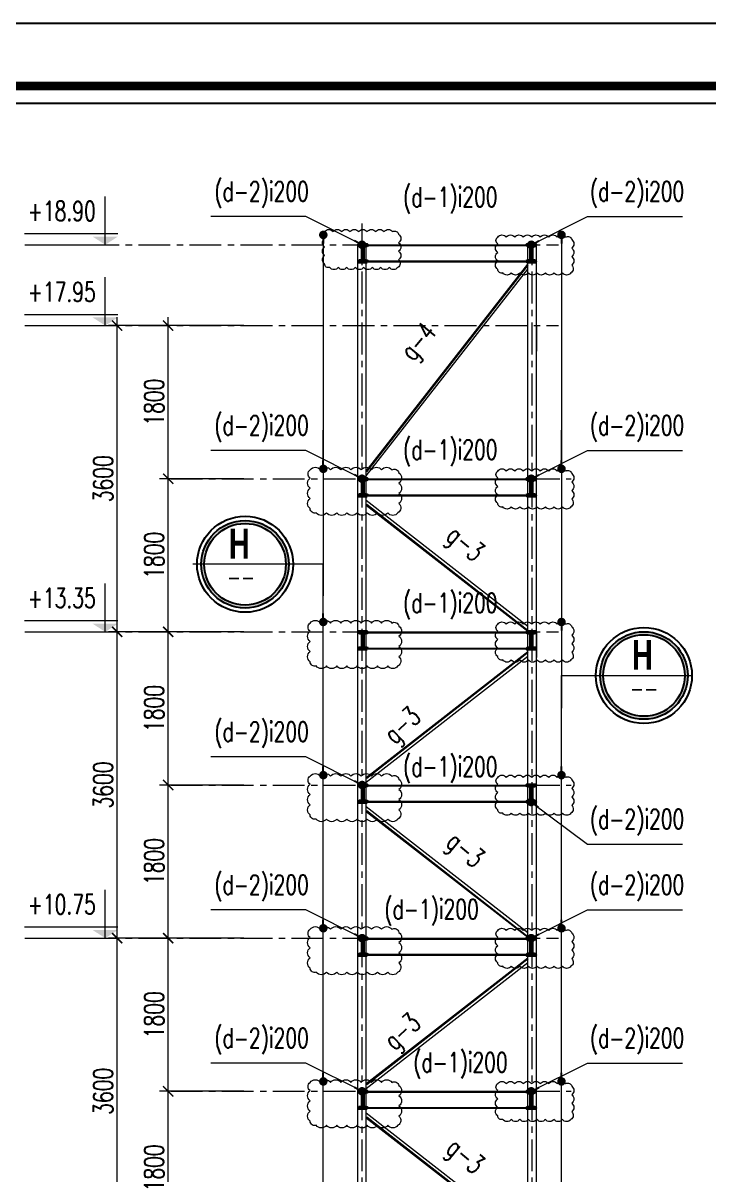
# Model space of a CAD drawing. Header units: millimetres. Extents: x 61738 to 439738, y 60858 to 151243.
# Drawn here: x 376513 to 384580, y 100261 to 113800 of the extents above; entities that cross this region are included whole.
import ezdxf
from ezdxf.enums import TextEntityAlignment as Align

# ---------------------------------------------------------------- set-up
doc = ezdxf.new("R2010")
doc.units = ezdxf.units.MM
doc.linetypes.add('CENTER', pattern=[2, 1.25, -0.25, 0.25, -0.25])
for name, color, linetype, lineweight in [('10-TEXT', 4, 'Continuous', 15), ('2-THEP2', 6, 'Continuous', 50), ('3-THAY', 7, 'Continuous', 18), ('6-TRUC', 8, 'CENTER', 9), ('7-HATCH', 8, 'Continuous', 13), ('8-DIM', 8, 'Continuous', 15), ('9-SO HIEU', 8, 'Continuous', 15)]:
    doc.layers.add(name, color=color, linetype=linetype, lineweight=lineweight)
for name, color, linetype in [('DIM', 3, 'Continuous'), ('Khungbo', 32, 'Continuous'), ('KICHTHUOC', 8, 'Continuous'), ('MANH', 8, 'Continuous')]:
    doc.layers.add(name, color=color, linetype=linetype)
doc.styles.add('A3 - Text 2.3', font='Vnsimli.shx', dxfattribs={"width": 0.7, "height": 230})
doc.styles.add('A3-Text 2.3', font='vnsimli.shx', dxfattribs={"width": 0.7, "height": 230, "bigfont": 'vn.shx'})
doc.styles.add('S1', font='vnsimli.shx', dxfattribs={"width": 0.75})
doc.styles.add('T3', font='VnArialH-Bold.TTF', dxfattribs={"width": 0.9})
doc.dimstyles.new('A3-1-100', dxfattribs={"dimtxt": 200, "dimasz": 120, "dimexe": 100, "dimexo": 0, "dimgap": 50, "dimtad": 1, "dimdec": 0, "dimdsep": 49, "dimtxsty": 'A3-Text 2.3', "dimblk": 'ARCHTICK', "dimcen": 10, "dimdle": 100, "dimclrd": 8, "dimclre": 8, "dimclrt": 2, "dimadec": 0, "dimazin": 2, "dimtfac": 1, "dimtdec": 0, "dimtix": 1, "dimtmove": 1, "dimatfit": 3, "dimldrblk": 'DOT', "dimfxl": 1, "dimtolj": 1, "dimtzin": 0, "dimlwd": -1, "dimlwe": -1, "dimarcsym": 0})

# ---------------------------------------------------------------- blocks, each defined once
blk = doc.blocks.new('CDS12')
at = {"layer": 'Defpoints'}
blk.add_lwpolyline([(91835, 363353), (49835, 363353), (49835, 393053), (91835, 393053)], close=True, dxfattribs=at)
at = {"layer": 'Khungbo', "color": 1, "const_width": 100}
blk.add_lwpolyline([(91094, 364100), (50996, 364100), (50996, 392312), (91094, 392312)], close=True, dxfattribs=at)
at = {"layer": 'Khungbo', "color": 1}
blk.add_lwpolyline([(90894, 364300), (51196, 364300), (51196, 392112), (90894, 392112)], close=True, dxfattribs=at)
blk = doc.blocks.new('_ArchTick')
at = {"color": 0, "linetype": 'ByBlock', "const_width": 0.15}
blk.add_lwpolyline([(-0.5, -0.5), (0.5, 0.5)], dxfattribs=at)
blk = doc.blocks.new('*D395')
at = {"layer": '8-DIM', "color": 8, "ltscale": 100, "transparency": 16777216}
for p, q in [((379110, 103044), (377520, 103044)), ((379110, 99444), (377520, 99444))]:
    blk.add_line(p, q, dxfattribs=at)
at = {"layer": '8-DIM', "color": 8, "linetype": 'ByBlock', "ltscale": 100, "transparency": 16777216}
blk.add_line((377620, 99344), (377620, 103144), dxfattribs=at)
at = {"layer": 'Defpoints', "color": 0, "ltscale": 100, "transparency": 16777216}
for p in [(377620, 103044), (379110, 103044), (379110, 99444)]:
    blk.add_point(p, dxfattribs=at)
at = {"layer": '8-DIM', "color": 8, "ltscale": 100, "transparency": 16777216, "xscale": 120, "yscale": 120, "zscale": 120}
for p, rotation in [((377620, 103044), 90), ((377620, 99444), 270)]:
    blk.add_blockref('_ArchTick', p, dxfattribs=dict(at, rotation=rotation))
at = {"layer": '8-DIM', "color": 2, "ltscale": 100, "transparency": 16777216, "insert": (377455, 101244), "char_height": 230, "attachment_point": 5, "rotation": 90, "style": 'A3-Text 2.3'}
blk.add_mtext('\\A1;3600', dxfattribs=at)
blk = doc.blocks.new('_Dot')
at = {"color": 0, "linetype": 'ByBlock', "lineweight": -2}
blk.add_line((-0.5, 0), (-1, 0), dxfattribs=at)
at = {"color": 0, "linetype": 'ByBlock', "const_width": 0.5}
blk.add_lwpolyline([(-0.25, 0, 1), (0.25, 0, 1)], format="xyb", close=True, dxfattribs=at)
blk = doc.blocks.new('*D396')
at = {"layer": '8-DIM', "color": 8, "linetype": 'ByBlock', "ltscale": 100, "transparency": 16777216}
blk.add_line((378220, 99344), (378220, 101344), dxfattribs=at)
at = {"layer": '8-DIM', "color": 8, "ltscale": 100, "transparency": 16777216}
for p, q in [((379110, 101244), (378120, 101244)), ((379110, 99444), (378120, 99444))]:
    blk.add_line(p, q, dxfattribs=at)
at = {"layer": 'Defpoints', "color": 0, "ltscale": 100, "transparency": 16777216}
for p in [(378220, 101244), (379110, 101244), (379110, 99444)]:
    blk.add_point(p, dxfattribs=at)
at = {"layer": '8-DIM', "color": 8, "ltscale": 100, "transparency": 16777216, "xscale": 120, "yscale": 120, "zscale": 120}
for p, rotation in [((378220, 101244), 90), ((378220, 99444), 270)]:
    blk.add_blockref('_ArchTick', p, dxfattribs=dict(at, rotation=rotation))
at = {"layer": '8-DIM', "color": 2, "ltscale": 100, "transparency": 16777216, "insert": (378055, 100344), "char_height": 230, "attachment_point": 5, "rotation": 90, "style": 'A3-Text 2.3'}
blk.add_mtext('\\A1;1800', dxfattribs=at)
blk = doc.blocks.new('*D397')
at = {"layer": '8-DIM', "color": 8, "ltscale": 100, "transparency": 16777216}
for p, q in [((379110, 103044), (378120, 103044)), ((379110, 101244), (378120, 101244))]:
    blk.add_line(p, q, dxfattribs=at)
at = {"layer": '8-DIM', "color": 8, "linetype": 'ByBlock', "ltscale": 100, "transparency": 16777216}
blk.add_line((378220, 101144), (378220, 103144), dxfattribs=at)
at = {"layer": 'Defpoints', "color": 0, "ltscale": 100, "transparency": 16777216}
for p in [(378220, 103044), (379110, 103044), (379110, 101244)]:
    blk.add_point(p, dxfattribs=at)
at = {"layer": '8-DIM', "color": 8, "ltscale": 100, "transparency": 16777216, "xscale": 120, "yscale": 120, "zscale": 120}
for p, rotation in [((378220, 103044), 90), ((378220, 101244), 270)]:
    blk.add_blockref('_ArchTick', p, dxfattribs=dict(at, rotation=rotation))
at = {"layer": '8-DIM', "color": 2, "ltscale": 100, "transparency": 16777216, "insert": (378055, 102144), "char_height": 230, "attachment_point": 5, "rotation": 90, "style": 'A3-Text 2.3'}
blk.add_mtext('\\A1;1800', dxfattribs=at)
blk = doc.blocks.new('*D398')
at = {"layer": '8-DIM', "color": 8, "linetype": 'ByBlock', "ltscale": 100, "transparency": 16777216}
blk.add_line((377620, 102944), (377620, 106744), dxfattribs=at)
at = {"layer": '8-DIM', "color": 8, "ltscale": 100, "transparency": 16777216}
for p, q in [((379110, 106644), (377520, 106644)), ((379110, 103044), (377520, 103044))]:
    blk.add_line(p, q, dxfattribs=at)
at = {"layer": 'Defpoints', "color": 0, "ltscale": 100, "transparency": 16777216}
for p in [(377620, 106644), (379110, 106644), (379110, 103044)]:
    blk.add_point(p, dxfattribs=at)
at = {"layer": '8-DIM', "color": 8, "ltscale": 100, "transparency": 16777216, "xscale": 120, "yscale": 120, "zscale": 120}
for p, rotation in [((377620, 106644), 90), ((377620, 103044), 270)]:
    blk.add_blockref('_ArchTick', p, dxfattribs=dict(at, rotation=rotation))
at = {"layer": '8-DIM', "color": 2, "ltscale": 100, "transparency": 16777216, "insert": (377455, 104844), "char_height": 230, "attachment_point": 5, "rotation": 90, "style": 'A3-Text 2.3'}
blk.add_mtext('\\A1;3600', dxfattribs=at)
blk = doc.blocks.new('*D399')
at = {"layer": '8-DIM', "color": 8, "linetype": 'ByBlock', "ltscale": 100, "transparency": 16777216}
blk.add_line((378220, 102944), (378220, 104944), dxfattribs=at)
at = {"layer": '8-DIM', "color": 8, "ltscale": 100, "transparency": 16777216}
for p, q in [((379110, 104844), (378120, 104844)), ((379110, 103044), (378120, 103044))]:
    blk.add_line(p, q, dxfattribs=at)
at = {"layer": 'Defpoints', "color": 0, "ltscale": 100, "transparency": 16777216}
for p in [(378220, 104844), (379110, 104844), (379110, 103044)]:
    blk.add_point(p, dxfattribs=at)
at = {"layer": '8-DIM', "color": 8, "ltscale": 100, "transparency": 16777216, "xscale": 120, "yscale": 120, "zscale": 120}
for p, rotation in [((378220, 104844), 90), ((378220, 103044), 270)]:
    blk.add_blockref('_ArchTick', p, dxfattribs=dict(at, rotation=rotation))
at = {"layer": '8-DIM', "color": 2, "ltscale": 100, "transparency": 16777216, "insert": (378055, 103944), "char_height": 230, "attachment_point": 5, "rotation": 90, "style": 'A3-Text 2.3'}
blk.add_mtext('\\A1;1800', dxfattribs=at)
blk = doc.blocks.new('*D400')
at = {"layer": '8-DIM', "color": 8, "linetype": 'ByBlock', "ltscale": 100, "transparency": 16777216}
blk.add_line((378220, 104744), (378220, 106744), dxfattribs=at)
at = {"layer": '8-DIM', "color": 8, "ltscale": 100, "transparency": 16777216}
for p, q in [((379110, 106644), (378120, 106644)), ((379110, 104844), (378120, 104844))]:
    blk.add_line(p, q, dxfattribs=at)
at = {"layer": 'Defpoints', "color": 0, "ltscale": 100, "transparency": 16777216}
for p in [(378220, 106644), (379110, 106644), (379110, 104844)]:
    blk.add_point(p, dxfattribs=at)
at = {"layer": '8-DIM', "color": 8, "ltscale": 100, "transparency": 16777216, "xscale": 120, "yscale": 120, "zscale": 120}
for p, rotation in [((378220, 106644), 90), ((378220, 104844), 270)]:
    blk.add_blockref('_ArchTick', p, dxfattribs=dict(at, rotation=rotation))
at = {"layer": '8-DIM', "color": 2, "ltscale": 100, "transparency": 16777216, "insert": (378055, 105744), "char_height": 230, "attachment_point": 5, "rotation": 90, "style": 'A3-Text 2.3'}
blk.add_mtext('\\A1;1800', dxfattribs=at)
blk = doc.blocks.new('*D401')
at = {"layer": '8-DIM', "color": 8, "linetype": 'ByBlock', "ltscale": 100, "transparency": 16777216}
blk.add_line((377620, 106544), (377620, 110344), dxfattribs=at)
at = {"layer": '8-DIM', "color": 8, "ltscale": 100, "transparency": 16777216}
for p, q in [((379110, 110244), (377520, 110244)), ((379110, 106644), (377520, 106644))]:
    blk.add_line(p, q, dxfattribs=at)
at = {"layer": 'Defpoints', "color": 0, "ltscale": 100, "transparency": 16777216}
for p in [(377620, 110244), (379110, 110244), (379110, 106644)]:
    blk.add_point(p, dxfattribs=at)
at = {"layer": '8-DIM', "color": 8, "ltscale": 100, "transparency": 16777216, "xscale": 120, "yscale": 120, "zscale": 120}
for p, rotation in [((377620, 110244), 90), ((377620, 106644), 270)]:
    blk.add_blockref('_ArchTick', p, dxfattribs=dict(at, rotation=rotation))
at = {"layer": '8-DIM', "color": 2, "ltscale": 100, "transparency": 16777216, "insert": (377455, 108444), "char_height": 230, "attachment_point": 5, "rotation": 90, "style": 'A3-Text 2.3'}
blk.add_mtext('\\A1;3600', dxfattribs=at)
blk = doc.blocks.new('*D402')
at = {"layer": '8-DIM', "color": 8, "linetype": 'ByBlock', "ltscale": 100, "transparency": 16777216}
blk.add_line((378220, 106544), (378220, 108544), dxfattribs=at)
at = {"layer": '8-DIM', "color": 8, "ltscale": 100, "transparency": 16777216}
for p, q in [((379110, 108444), (378120, 108444)), ((379110, 106644), (378120, 106644))]:
    blk.add_line(p, q, dxfattribs=at)
at = {"layer": 'Defpoints', "color": 0, "ltscale": 100, "transparency": 16777216}
for p in [(378220, 108444), (379110, 108444), (379110, 106644)]:
    blk.add_point(p, dxfattribs=at)
at = {"layer": '8-DIM', "color": 8, "ltscale": 100, "transparency": 16777216, "xscale": 120, "yscale": 120, "zscale": 120}
for p, rotation in [((378220, 108444), 90), ((378220, 106644), 270)]:
    blk.add_blockref('_ArchTick', p, dxfattribs=dict(at, rotation=rotation))
at = {"layer": '8-DIM', "color": 2, "ltscale": 100, "transparency": 16777216, "insert": (378055, 107544), "char_height": 230, "attachment_point": 5, "rotation": 90, "style": 'A3-Text 2.3'}
blk.add_mtext('\\A1;1800', dxfattribs=at)
blk = doc.blocks.new('*D403')
at = {"layer": '8-DIM', "color": 8, "linetype": 'ByBlock', "ltscale": 100, "transparency": 16777216}
blk.add_line((378220, 108344), (378220, 110344), dxfattribs=at)
at = {"layer": '8-DIM', "color": 8, "ltscale": 100, "transparency": 16777216}
for p, q in [((379110, 110244), (378120, 110244)), ((379110, 108444), (378120, 108444))]:
    blk.add_line(p, q, dxfattribs=at)
at = {"layer": 'Defpoints', "color": 0, "ltscale": 100, "transparency": 16777216}
for p in [(378220, 110244), (379110, 110244), (379110, 108444)]:
    blk.add_point(p, dxfattribs=at)
at = {"layer": '8-DIM', "color": 8, "ltscale": 100, "transparency": 16777216, "xscale": 120, "yscale": 120, "zscale": 120}
for p, rotation in [((378220, 110244), 90), ((378220, 108444), 270)]:
    blk.add_blockref('_ArchTick', p, dxfattribs=dict(at, rotation=rotation))
at = {"layer": '8-DIM', "color": 2, "ltscale": 100, "transparency": 16777216, "insert": (378055, 109344), "char_height": 230, "attachment_point": 5, "rotation": 90, "style": 'A3-Text 2.3'}
blk.add_mtext('\\A1;1800', dxfattribs=at)
blk = doc.blocks.new('*U61')
at = {"layer": '10-TEXT'}
for p, q in [((17615, 449767), (17615, 450310)), ((16706, 449893), (17756, 449893)), ((16710, 449766), (17757, 449766))]:
    blk.add_line(p, q, dxfattribs=at)
at = {"layer": '10-TEXT', "color": 1}
blk.add_solid([(17756, 449858), (17615, 449767), (17473, 449858)], dxfattribs=at)

msp = doc.modelspace()

# ---------------------------------------------------------------- hatches: boundary and pattern name
at = {"layer": '7-HATCH'}
h = msp.add_hatch(color=256, dxfattribs=at)
edge = h.paths.add_edge_path(flags=17)
edge.add_arc((379124.7, 107438.8), 479.5, 0, 360)
edge = h.paths.add_edge_path()
edge.add_arc((379124.7, 107438.8), 514.7, 0, 360)
h = msp.add_hatch(color=256, dxfattribs=at)
edge = h.paths.add_edge_path(flags=17)
edge.add_arc((383815.5, 106131.1), 479.5, 0, 360)
edge = h.paths.add_edge_path()
edge.add_arc((383815.5, 106131.1), 514.7, 0, 360)

# ---------------------------------------------------------------- linework, layer by layer
at = {"layer": '2-THEP2'}
for points in [[(380560.1, 110994.2), (380460.1, 110994.2), (380460.1, 110994.2, -0.4142136), (380470.1, 111004.2), (380495.1, 111004.2, 0.4142136), (380505.1, 111014.2), (380505.1, 111174.2, 0.4142136), (380495.1, 111184.2), (380470.1, 111184.2, -0.4142136), (380460.1, 111194.2), (380460.1, 111194.2), (380560.1, 111194.2), (380560.1, 111194.2, -0.4142136), (380550.1, 111184.2), (380525.1, 111184.2, 0.4142136), (380515.1, 111174.2), (380515.1, 111014.2, 0.4142136), (380525.1, 111004.2), (380550.1, 111004.2, -0.4142136), (380560.1, 110994.2)], [(382540.1, 110994.2), (382440.1, 110994.2), (382440.1, 110994.2, -0.4142136), (382450.1, 111004.2), (382475.1, 111004.2, 0.4142136), (382485.1, 111014.2), (382485.1, 111174.2, 0.4142136), (382475.1, 111184.2), (382450.1, 111184.2, -0.4142136), (382440.1, 111194.2), (382440.1, 111194.2), (382540.1, 111194.2), (382540.1, 111194.2, -0.4142136), (382530.1, 111184.2), (382505.1, 111184.2, 0.4142136), (382495.1, 111174.2), (382495.1, 111014.2, 0.4142136), (382505.1, 111004.2), (382530.1, 111004.2, -0.4142136), (382540.1, 110994.2)], [(380560.1, 108244.2), (380460.1, 108244.2), (380460.1, 108244.2, -0.4142136), (380470.1, 108254.2), (380495.1, 108254.2, 0.4142136), (380505.1, 108264.2), (380505.1, 108424.2, 0.4142136), (380495.1, 108434.2), (380470.1, 108434.2, -0.4142136), (380460.1, 108444.2), (380460.1, 108444.2), (380560.1, 108444.2), (380560.1, 108444.2, -0.4142136), (380550.1, 108434.2), (380525.1, 108434.2, 0.4142136), (380515.1, 108424.2), (380515.1, 108264.2, 0.4142136), (380525.1, 108254.2), (380550.1, 108254.2, -0.4142136), (380560.1, 108244.2)], [(382540.1, 108244.2), (382440.1, 108244.2), (382440.1, 108244.2, -0.4142136), (382450.1, 108254.2), (382475.1, 108254.2, 0.4142136), (382485.1, 108264.2), (382485.1, 108424.2, 0.4142136), (382475.1, 108434.2), (382450.1, 108434.2, -0.4142136), (382440.1, 108444.2), (382440.1, 108444.2), (382540.1, 108444.2), (382540.1, 108444.2, -0.4142136), (382530.1, 108434.2), (382505.1, 108434.2, 0.4142136), (382495.1, 108424.2), (382495.1, 108264.2, 0.4142136), (382505.1, 108254.2), (382530.1, 108254.2, -0.4142136), (382540.1, 108244.2)], [(380560.1, 106444.2), (380460.1, 106444.2), (380460.1, 106444.2, -0.4142136), (380470.1, 106454.2), (380495.1, 106454.2, 0.4142136), (380505.1, 106464.2), (380505.1, 106624.2, 0.4142136), (380495.1, 106634.2), (380470.1, 106634.2, -0.4142136), (380460.1, 106644.2), (380460.1, 106644.2), (380560.1, 106644.2), (380560.1, 106644.2, -0.4142136), (380550.1, 106634.2), (380525.1, 106634.2, 0.4142136), (380515.1, 106624.2), (380515.1, 106464.2, 0.4142136), (380525.1, 106454.2), (380550.1, 106454.2, -0.4142136), (380560.1, 106444.2)], [(382540.1, 106444.2), (382440.1, 106444.2), (382440.1, 106444.2, -0.4142136), (382450.1, 106454.2), (382475.1, 106454.2, 0.4142136), (382485.1, 106464.2), (382485.1, 106624.2, 0.4142136), (382475.1, 106634.2), (382450.1, 106634.2, -0.4142136), (382440.1, 106644.2), (382440.1, 106644.2), (382540.1, 106644.2), (382540.1, 106644.2, -0.4142136), (382530.1, 106634.2), (382505.1, 106634.2, 0.4142136), (382495.1, 106624.2), (382495.1, 106464.2, 0.4142136), (382505.1, 106454.2), (382530.1, 106454.2, -0.4142136), (382540.1, 106444.2)], [(380560.1, 104644.2), (380460.1, 104644.2), (380460.1, 104644.2, -0.4142136), (380470.1, 104654.2), (380495.1, 104654.2, 0.4142136), (380505.1, 104664.2), (380505.1, 104824.2, 0.4142136), (380495.1, 104834.2), (380470.1, 104834.2, -0.4142136), (380460.1, 104844.2), (380460.1, 104844.2), (380560.1, 104844.2), (380560.1, 104844.2, -0.4142136), (380550.1, 104834.2), (380525.1, 104834.2, 0.4142136), (380515.1, 104824.2), (380515.1, 104664.2, 0.4142136), (380525.1, 104654.2), (380550.1, 104654.2, -0.4142136), (380560.1, 104644.2)], [(380560.1, 104644.2), (380460.1, 104644.2), (380460.1, 104644.2, -0.4142136), (380470.1, 104654.2), (380495.1, 104654.2, 0.4142136), (380505.1, 104664.2), (380505.1, 104824.2, 0.4142136), (380495.1, 104834.2), (380470.1, 104834.2, -0.4142136), (380460.1, 104844.2), (380460.1, 104844.2), (380560.1, 104844.2), (380560.1, 104844.2, -0.4142136), (380550.1, 104834.2), (380525.1, 104834.2, 0.4142136), (380515.1, 104824.2), (380515.1, 104664.2, 0.4142136), (380525.1, 104654.2), (380550.1, 104654.2, -0.4142136), (380560.1, 104644.2)], [(382540.1, 104644.2), (382440.1, 104644.2), (382440.1, 104644.2, -0.4142136), (382450.1, 104654.2), (382475.1, 104654.2, 0.4142136), (382485.1, 104664.2), (382485.1, 104824.2, 0.4142136), (382475.1, 104834.2), (382450.1, 104834.2, -0.4142136), (382440.1, 104844.2), (382440.1, 104844.2), (382540.1, 104844.2), (382540.1, 104844.2, -0.4142136), (382530.1, 104834.2), (382505.1, 104834.2, 0.4142136), (382495.1, 104824.2), (382495.1, 104664.2, 0.4142136), (382505.1, 104654.2), (382530.1, 104654.2, -0.4142136), (382540.1, 104644.2)], [(380560.1, 102844.2), (380460.1, 102844.2), (380460.1, 102844.2, -0.4142136), (380470.1, 102854.2), (380495.1, 102854.2, 0.4142136), (380505.1, 102864.2), (380505.1, 103024.2, 0.4142136), (380495.1, 103034.2), (380470.1, 103034.2, -0.4142136), (380460.1, 103044.2), (380460.1, 103044.2), (380560.1, 103044.2), (380560.1, 103044.2, -0.4142136), (380550.1, 103034.2), (380525.1, 103034.2, 0.4142136), (380515.1, 103024.2), (380515.1, 102864.2, 0.4142136), (380525.1, 102854.2), (380550.1, 102854.2, -0.4142136), (380560.1, 102844.2)], [(382540.1, 102844.2), (382440.1, 102844.2), (382440.1, 102844.2, -0.4142136), (382450.1, 102854.2), (382475.1, 102854.2, 0.4142136), (382485.1, 102864.2), (382485.1, 103024.2, 0.4142136), (382475.1, 103034.2), (382450.1, 103034.2, -0.4142136), (382440.1, 103044.2), (382440.1, 103044.2), (382540.1, 103044.2), (382540.1, 103044.2, -0.4142136), (382530.1, 103034.2), (382505.1, 103034.2, 0.4142136), (382495.1, 103024.2), (382495.1, 102864.2, 0.4142136), (382505.1, 102854.2), (382530.1, 102854.2, -0.4142136), (382540.1, 102844.2)], [(380560.1, 101044.2), (380460.1, 101044.2), (380460.1, 101044.2, -0.4142136), (380470.1, 101054.2), (380495.1, 101054.2, 0.4142136), (380505.1, 101064.2), (380505.1, 101224.2, 0.4142136), (380495.1, 101234.2), (380470.1, 101234.2, -0.4142136), (380460.1, 101244.2), (380460.1, 101244.2), (380560.1, 101244.2), (380560.1, 101244.2, -0.4142136), (380550.1, 101234.2), (380525.1, 101234.2, 0.4142136), (380515.1, 101224.2), (380515.1, 101064.2, 0.4142136), (380525.1, 101054.2), (380550.1, 101054.2, -0.4142136), (380560.1, 101044.2)], [(382540.1, 101044.2), (382440.1, 101044.2), (382440.1, 101044.2, -0.4142136), (382450.1, 101054.2), (382475.1, 101054.2, 0.4142136), (382485.1, 101064.2), (382485.1, 101224.2, 0.4142136), (382475.1, 101234.2), (382450.1, 101234.2, -0.4142136), (382440.1, 101244.2), (382440.1, 101244.2), (382540.1, 101244.2), (382540.1, 101244.2, -0.4142136), (382530.1, 101234.2), (382505.1, 101234.2, 0.4142136), (382495.1, 101224.2), (382495.1, 101064.2, 0.4142136), (382505.1, 101054.2), (382530.1, 101054.2, -0.4142136), (382540.1, 101044.2)]]:
    msp.add_lwpolyline(points, format="xyb", close=True, dxfattribs=at)
at = {"layer": '3-THAY', "ltscale": 500}
for p, q in [((382550.1, 110244.2), (382550.1, 109944.2)), ((382550.1, 106644.2), (382550.1, 106344.2))]:
    msp.add_line(p, q, dxfattribs=at)
at = {"layer": '3-THAY', "ltscale": 300}
for points in [[(380450.1, 92244.2), (380450.1, 111194.2)], [(380550.1, 92244.2), (380550.1, 111194.2)], [(382450.1, 92244.2), (382450.1, 111194.2)], [(382550.1, 92244.2), (382550.1, 111194.2)]]:
    msp.add_lwpolyline(points, dxfattribs=at)
at = {"layer": '3-THAY', "ltscale": 500}
for points in [[(380450.1, 111194.2), (380550.1, 111194.2)], [(380550.1, 111194.2), (382450.1, 111194.2)], [(380550.1, 111184.2), (382450.1, 111184.2)], [(382550.1, 111194.2), (382450.1, 111194.2)], [(380550.1, 111004.2), (382450.1, 111004.2)], [(380550.1, 110994.2), (382450.1, 110994.2)], [(380550.1, 108534.2), (382450.1, 110964.2)], [(380550.1, 108478), (382450.1, 110908)], [(380554.7, 108525.3), (382454.7, 110955.3)], [(380550.1, 108444.2), (382450.1, 108444.2)], [(380550.1, 108444.2), (382450.1, 108444.2)], [(380550.1, 108434.2), (382450.1, 108434.2)], [(380550.1, 108434.2), (382450.1, 108434.2)], [(380550.1, 108254.2), (382450.1, 108254.2)], [(380550.1, 108254.2), (382450.1, 108254.2)], [(380550.1, 108244.2), (382450.1, 108244.2)], [(380550.1, 108244.2), (382450.1, 108244.2)], [(380550.1, 108190.3), (382450.1, 106710.3)], [(380550.1, 108134.2), (382450.1, 106654.2)], [(380554.7, 108143.1), (382450.1, 106665.4)], [(380550.1, 106644.2), (382450.1, 106644.2)], [(380550.1, 106634.2), (382450.1, 106634.2)], [(380550.1, 106454.2), (382450.1, 106454.2)], [(380550.1, 106444.2), (382450.1, 106444.2)], [(380550.1, 104934.2), (382450.1, 106414.2)], [(380550.1, 104878), (382450.1, 106358)], [(380554.7, 104925.3), (382454.7, 106405.3)], [(380550.1, 104844.2), (382450.1, 104844.2)], [(380550.1, 104844.2), (382450.1, 104844.2)], [(380550.1, 104834.2), (382450.1, 104834.2)], [(380550.1, 104834.2), (382450.1, 104834.2)], [(380550.1, 104654.2), (382450.1, 104654.2)], [(380550.1, 104654.2), (382450.1, 104654.2)], [(380550.1, 104644.2), (382450.1, 104644.2)], [(380550.1, 104644.2), (382450.1, 104644.2)], [(380550.1, 104590.3), (382450.1, 103110.3)], [(380550.1, 104534.2), (382450.1, 103054.2)], [(380554.7, 104543.1), (382450.1, 103065.4)], [(380550.1, 103044.2), (382450.1, 103044.2)], [(380550.1, 103034.2), (382450.1, 103034.2)], [(380550.1, 102854.2), (382450.1, 102854.2)], [(380550.1, 102844.2), (382450.1, 102844.2)], [(380550.1, 101334.2), (382450.1, 102814.2)], [(380554.7, 101325.3), (382454.7, 102805.3)], [(380550.1, 101278), (382450.1, 102758)], [(380550.1, 101244.2), (382450.1, 101244.2)], [(380550.1, 101244.2), (382450.1, 101244.2)], [(380550.1, 101234.2), (382450.1, 101234.2)], [(380550.1, 101234.2), (382450.1, 101234.2)], [(380550.1, 101054.2), (382450.1, 101054.2)], [(380550.1, 101054.2), (382450.1, 101054.2)], [(380550.1, 101044.2), (382450.1, 101044.2)], [(380550.1, 101044.2), (382450.1, 101044.2)], [(380550.1, 100990.3), (382450.1, 99510.3)], [(380550.1, 100934.2), (382450.1, 99454.2)], [(380554.7, 100943.1), (382450.1, 99465.4)]]:
    msp.add_lwpolyline(points, dxfattribs=at)
at = {"layer": '6-TRUC', "ltscale": 300}
for points in [[(380500.1, 90104.2), (380500.1, 111444.2)], [(377270.1, 111194.2), (382810.1, 111194.2)], [(382500.1, 90104.2), (382500.1, 111194.2)], [(377270.1, 110244.2), (382810.1, 110244.2)], [(378250.1, 108444.2), (382960.1, 108444.2)], [(377270.1, 106644.2), (382810.1, 106644.2)], [(378250.1, 104844.2), (382960.1, 104844.2)], [(377270.1, 103044.2), (382810.1, 103044.2)], [(378250.1, 101244.2), (382960.1, 101244.2)]]:
    msp.add_lwpolyline(points, dxfattribs=at)
at = {"layer": '9-SO HIEU', "ltscale": 500}
for points in [[(380060.1, 111348.2, -0.5205671), (380160.1, 111348.2, -0.5205671), (380260.1, 111348.2, -0.5205671), (380360.1, 111348.2, -0.5205671), (380460.1, 111348.2, -0.5205671), (380560.1, 111348.2, -0.5205671), (380660.1, 111348.2, -0.5205671), (380760.1, 111348.2, -0.5205671), (380860.1, 111348.2, -0.5205671), (380930.1, 111318.2, -0.5205671), (380930.1, 111218.2, -0.5205671), (380930.1, 111118.2, -0.5205671), (380930.1, 111018.2, -0.5205671), (380920.1, 110928.2, -0.5205671), (380820.1, 110928.2, -0.5205671), (380720.1, 110928.2, -0.5205671), (380620.1, 110928.2, -0.5205671), (380520.1, 110928.2, -0.5205671), (380420.1, 110928.2, -0.5205671), (380320.1, 110928.2, -0.5205671), (380220.1, 110928.2, -0.5205671), (380120.1, 110928.2, -0.5205671), (380060.1, 110968.2, -0.5205671), (380060.1, 111068.2, -0.5205671), (380060.1, 111168.2, -0.5205671), (380060.1, 111268.2, -0.5205671)], [(382095.8, 111284.2, -0.5205671), (382195.8, 111284.2, -0.5205671), (382295.8, 111284.2, -0.5205671), (382395.8, 111284.2, -0.5205671), (382495.8, 111284.2, -0.5205671), (382595.8, 111284.2, -0.5205671), (382695.8, 111284.2, -0.5205671), (382795.8, 111284.2, -0.5205671), (382895.8, 111284.2, -0.5205671), (382965.8, 111254.2, -0.5205671), (382965.8, 111154.2, -0.5205671), (382965.8, 111054.2, -0.5205671), (382965.8, 110954.2, -0.5205671), (382955.8, 110864.2, -0.5205671), (382855.8, 110864.2, -0.5205671), (382755.8, 110864.2, -0.5205671), (382655.8, 110864.2, -0.5205671), (382555.8, 110864.2, -0.5205671), (382455.8, 110864.2, -0.5205671), (382355.8, 110864.2, -0.5205671), (382255.8, 110864.2, -0.5205671), (382155.8, 110864.2, -0.5205671), (382095.8, 110904.2, -0.5205671), (382095.8, 111004.2, -0.5205671), (382095.8, 111104.2, -0.5205671), (382095.8, 111204.2, -0.5205671)], [(379890.1, 108548.2, -0.5205671), (380010.1, 108548.2, -0.5205671), (380130.1, 108548.2, -0.5205671), (380250.1, 108548.2, -0.5205671), (380370.1, 108548.2, -0.5205671), (380490.1, 108548.2, -0.5205671), (380610.1, 108548.2, -0.5205671), (380730.1, 108548.2, -0.5205671), (380850.1, 108548.2, -0.5205671), (380934.1, 108512.2, -0.5205671), (380934.1, 108392.2, -0.5205671), (380934.1, 108272.2, -0.5205671), (380934.1, 108152.2, -0.5205671), (380922.1, 108044.2, -0.5205671), (380802.1, 108044.2, -0.5205671), (380682.1, 108044.2, -0.5205671), (380562.1, 108044.2, -0.5205671), (380442.1, 108044.2, -0.5205671), (380322.1, 108044.2, -0.5205671), (380202.1, 108044.2, -0.5205671), (380082.1, 108044.2, -0.5205671), (379962.1, 108044.2, -0.5205671), (379890.1, 108092.2, -0.5205671), (379890.1, 108212.2, -0.5205671), (379890.1, 108332.2, -0.5205671), (379890.1, 108452.2, -0.5205671)], [(382095.8, 108534.2, -0.5205671), (382195.8, 108534.2, -0.5205671), (382295.8, 108534.2, -0.5205671), (382395.8, 108534.2, -0.5205671), (382495.8, 108534.2, -0.5205671), (382595.8, 108534.2, -0.5205671), (382695.8, 108534.2, -0.5205671), (382795.8, 108534.2, -0.5205671), (382895.8, 108534.2, -0.5205671), (382965.8, 108504.2, -0.5205671), (382965.8, 108404.2, -0.5205671), (382965.8, 108304.2, -0.5205671), (382965.8, 108204.2, -0.5205671), (382955.8, 108114.2, -0.5205671), (382855.8, 108114.2, -0.5205671), (382755.8, 108114.2, -0.5205671), (382655.8, 108114.2, -0.5205671), (382555.8, 108114.2, -0.5205671), (382455.8, 108114.2, -0.5205671), (382355.8, 108114.2, -0.5205671), (382255.8, 108114.2, -0.5205671), (382155.8, 108114.2, -0.5205671), (382095.8, 108154.2, -0.5205671), (382095.8, 108254.2, -0.5205671), (382095.8, 108354.2, -0.5205671), (382095.8, 108454.2, -0.5205671)], [(379890.1, 106748.2, -0.5205671), (380010.1, 106748.2, -0.5205671), (380130.1, 106748.2, -0.5205671), (380250.1, 106748.2, -0.5205671), (380370.1, 106748.2, -0.5205671), (380490.1, 106748.2, -0.5205671), (380610.1, 106748.2, -0.5205671), (380730.1, 106748.2, -0.5205671), (380850.1, 106748.2, -0.5205671), (380934.1, 106712.2, -0.5205671), (380934.1, 106592.2, -0.5205671), (380934.1, 106472.2, -0.5205671), (380934.1, 106352.2, -0.5205671), (380922.1, 106244.2, -0.5205671), (380802.1, 106244.2, -0.5205671), (380682.1, 106244.2, -0.5205671), (380562.1, 106244.2, -0.5205671), (380442.1, 106244.2, -0.5205671), (380322.1, 106244.2, -0.5205671), (380202.1, 106244.2, -0.5205671), (380082.1, 106244.2, -0.5205671), (379962.1, 106244.2, -0.5205671), (379890.1, 106292.2, -0.5205671), (379890.1, 106412.2, -0.5205671), (379890.1, 106532.2, -0.5205671), (379890.1, 106652.2, -0.5205671)], [(382095.8, 106734.2, -0.5205671), (382195.8, 106734.2, -0.5205671), (382295.8, 106734.2, -0.5205671), (382395.8, 106734.2, -0.5205671), (382495.8, 106734.2, -0.5205671), (382595.8, 106734.2, -0.5205671), (382695.8, 106734.2, -0.5205671), (382795.8, 106734.2, -0.5205671), (382895.8, 106734.2, -0.5205671), (382965.8, 106704.2, -0.5205671), (382965.8, 106604.2, -0.5205671), (382965.8, 106504.2, -0.5205671), (382965.8, 106404.2, -0.5205671), (382955.8, 106314.2, -0.5205671), (382855.8, 106314.2, -0.5205671), (382755.8, 106314.2, -0.5205671), (382655.8, 106314.2, -0.5205671), (382555.8, 106314.2, -0.5205671), (382455.8, 106314.2, -0.5205671), (382355.8, 106314.2, -0.5205671), (382255.8, 106314.2, -0.5205671), (382155.8, 106314.2, -0.5205671), (382095.8, 106354.2, -0.5205671), (382095.8, 106454.2, -0.5205671), (382095.8, 106554.2, -0.5205671), (382095.8, 106654.2, -0.5205671)], [(379890.1, 104948.2, -0.5205671), (380010.1, 104948.2, -0.5205671), (380130.1, 104948.2, -0.5205671), (380250.1, 104948.2, -0.5205671), (380370.1, 104948.2, -0.5205671), (380490.1, 104948.2, -0.5205671), (380610.1, 104948.2, -0.5205671), (380730.1, 104948.2, -0.5205671), (380850.1, 104948.2, -0.5205671), (380934.1, 104912.2, -0.5205671), (380934.1, 104792.2, -0.5205671), (380934.1, 104672.2, -0.5205671), (380934.1, 104552.2, -0.5205671), (380922.1, 104444.2, -0.5205671), (380802.1, 104444.2, -0.5205671), (380682.1, 104444.2, -0.5205671), (380562.1, 104444.2, -0.5205671), (380442.1, 104444.2, -0.5205671), (380322.1, 104444.2, -0.5205671), (380202.1, 104444.2, -0.5205671), (380082.1, 104444.2, -0.5205671), (379962.1, 104444.2, -0.5205671), (379890.1, 104492.2, -0.5205671), (379890.1, 104612.2, -0.5205671), (379890.1, 104732.2, -0.5205671), (379890.1, 104852.2, -0.5205671)], [(382095.8, 104934.2, -0.5205671), (382195.8, 104934.2, -0.5205671), (382295.8, 104934.2, -0.5205671), (382395.8, 104934.2, -0.5205671), (382495.8, 104934.2, -0.5205671), (382595.8, 104934.2, -0.5205671), (382695.8, 104934.2, -0.5205671), (382795.8, 104934.2, -0.5205671), (382895.8, 104934.2, -0.5205671), (382965.8, 104904.2, -0.5205671), (382965.8, 104804.2, -0.5205671), (382965.8, 104704.2, -0.5205671), (382965.8, 104604.2, -0.5205671), (382955.8, 104514.2, -0.5205671), (382855.8, 104514.2, -0.5205671), (382755.8, 104514.2, -0.5205671), (382655.8, 104514.2, -0.5205671), (382555.8, 104514.2, -0.5205671), (382455.8, 104514.2, -0.5205671), (382355.8, 104514.2, -0.5205671), (382255.8, 104514.2, -0.5205671), (382155.8, 104514.2, -0.5205671), (382095.8, 104554.2, -0.5205671), (382095.8, 104654.2, -0.5205671), (382095.8, 104754.2, -0.5205671), (382095.8, 104854.2, -0.5205671)], [(379890.1, 103148.2, -0.5205671), (380010.1, 103148.2, -0.5205671), (380130.1, 103148.2, -0.5205671), (380250.1, 103148.2, -0.5205671), (380370.1, 103148.2, -0.5205671), (380490.1, 103148.2, -0.5205671), (380610.1, 103148.2, -0.5205671), (380730.1, 103148.2, -0.5205671), (380850.1, 103148.2, -0.5205671), (380934.1, 103112.2, -0.5205671), (380934.1, 102992.2, -0.5205671), (380934.1, 102872.2, -0.5205671), (380934.1, 102752.2, -0.5205671), (380922.1, 102644.2, -0.5205671), (380802.1, 102644.2, -0.5205671), (380682.1, 102644.2, -0.5205671), (380562.1, 102644.2, -0.5205671), (380442.1, 102644.2, -0.5205671), (380322.1, 102644.2, -0.5205671), (380202.1, 102644.2, -0.5205671), (380082.1, 102644.2, -0.5205671), (379962.1, 102644.2, -0.5205671), (379890.1, 102692.2, -0.5205671), (379890.1, 102812.2, -0.5205671), (379890.1, 102932.2, -0.5205671), (379890.1, 103052.2, -0.5205671)], [(382095.8, 103134.2, -0.5205671), (382195.8, 103134.2, -0.5205671), (382295.8, 103134.2, -0.5205671), (382395.8, 103134.2, -0.5205671), (382495.8, 103134.2, -0.5205671), (382595.8, 103134.2, -0.5205671), (382695.8, 103134.2, -0.5205671), (382795.8, 103134.2, -0.5205671), (382895.8, 103134.2, -0.5205671), (382965.8, 103104.2, -0.5205671), (382965.8, 103004.2, -0.5205671), (382965.8, 102904.2, -0.5205671), (382965.8, 102804.2, -0.5205671), (382955.8, 102714.2, -0.5205671), (382855.8, 102714.2, -0.5205671), (382755.8, 102714.2, -0.5205671), (382655.8, 102714.2, -0.5205671), (382555.8, 102714.2, -0.5205671), (382455.8, 102714.2, -0.5205671), (382355.8, 102714.2, -0.5205671), (382255.8, 102714.2, -0.5205671), (382155.8, 102714.2, -0.5205671), (382095.8, 102754.2, -0.5205671), (382095.8, 102854.2, -0.5205671), (382095.8, 102954.2, -0.5205671), (382095.8, 103054.2, -0.5205671)], [(379890.1, 101348.2, -0.5205671), (380010.1, 101348.2, -0.5205671), (380130.1, 101348.2, -0.5205671), (380250.1, 101348.2, -0.5205671), (380370.1, 101348.2, -0.5205671), (380490.1, 101348.2, -0.5205671), (380610.1, 101348.2, -0.5205671), (380730.1, 101348.2, -0.5205671), (380850.1, 101348.2, -0.5205671), (380934.1, 101312.2, -0.5205671), (380934.1, 101192.2, -0.5205671), (380934.1, 101072.2, -0.5205671), (380934.1, 100952.2, -0.5205671), (380922.1, 100844.2, -0.5205671), (380802.1, 100844.2, -0.5205671), (380682.1, 100844.2, -0.5205671), (380562.1, 100844.2, -0.5205671), (380442.1, 100844.2, -0.5205671), (380322.1, 100844.2, -0.5205671), (380202.1, 100844.2, -0.5205671), (380082.1, 100844.2, -0.5205671), (379962.1, 100844.2, -0.5205671), (379890.1, 100892.2, -0.5205671), (379890.1, 101012.2, -0.5205671), (379890.1, 101132.2, -0.5205671), (379890.1, 101252.2, -0.5205671)], [(382095.8, 101334.2, -0.5205671), (382195.8, 101334.2, -0.5205671), (382295.8, 101334.2, -0.5205671), (382395.8, 101334.2, -0.5205671), (382495.8, 101334.2, -0.5205671), (382595.8, 101334.2, -0.5205671), (382695.8, 101334.2, -0.5205671), (382795.8, 101334.2, -0.5205671), (382895.8, 101334.2, -0.5205671), (382965.8, 101304.2, -0.5205671), (382965.8, 101204.2, -0.5205671), (382965.8, 101104.2, -0.5205671), (382965.8, 101004.2, -0.5205671), (382955.8, 100914.2, -0.5205671), (382855.8, 100914.2, -0.5205671), (382755.8, 100914.2, -0.5205671), (382655.8, 100914.2, -0.5205671), (382555.8, 100914.2, -0.5205671), (382455.8, 100914.2, -0.5205671), (382355.8, 100914.2, -0.5205671), (382255.8, 100914.2, -0.5205671), (382155.8, 100914.2, -0.5205671), (382095.8, 100954.2, -0.5205671), (382095.8, 101054.2, -0.5205671), (382095.8, 101154.2, -0.5205671), (382095.8, 101254.2, -0.5205671)]]:
    msp.add_lwpolyline(points, format="xyb", close=True, dxfattribs=at)
at = {"layer": 'DIM'}
for centre, radius in [((379124.7, 107438.8), 514.7), ((379124.7, 107438.8), 479.5), ((383815.5, 106131.1), 514.7), ((383815.5, 106131.1), 479.5)]:
    msp.add_circle(centre, radius, dxfattribs=at)
at = {"layer": 'MANH'}
for centre in [(379124.7, 107438.8), (383815.5, 106131.1)]:
    msp.add_circle(centre, 564.6, dxfattribs=at)

# ---------------------------------------------------------------- block references
at = {"layer": 'KICHTHUOC'}
msp.add_blockref('CDS12', (305903.3, -279252.9), dxfattribs=at)
at = {"layer": 'KICHTHUOC', "xscale": 1.045454545455868, "yscale": 1.045454545455868, "zscale": 1.045454545455868}
for p in [(359064.9, -359016.6), (359064.9, -359966.6), (359064.9, -363566.6), (359064.9, -367166.6)]:
    msp.add_blockref('*U61', p, dxfattribs=at)

# ---------------------------------------------------------------- texts
at = {"layer": '10-TEXT', "style": 'S1', "width": 0.7}
for s, p in [('(d-2)i200', (379873.8, 111706.3)), ('(d-2)i200', (384289.5, 111706.3)), ('(d-1)i200', (382093, 111640)), ('(d-2)i200', (379873.8, 108956.3)), ('(d-2)i200', (384289.5, 108956.3)), ('(d-1)i200', (382093, 108670)), ('(d-1)i200', (382093, 106870)), ('(d-2)i200', (379873.8, 105356.3)), ('(d-1)i200', (382093, 104945.8)), ('(d-2)i200', (384289.5, 104328.8)), ('(d-2)i200', (379873.8, 103556.3)), ('(d-2)i200', (384289.5, 103556.3)), ('(d-1)i200', (381873, 103270)), ('(d-2)i200', (379873.8, 101756.3)), ('(d-2)i200', (384289.5, 101756.3)), ('(d-1)i200', (382213, 101470))]:
    msp.add_text(s, height=230, dxfattribs=at).set_placement(p, align=Align.RIGHT)
at = {"layer": '10-TEXT', "style": 'A3 - Text 2.3', "width": 0.7}
for s, p in [('+18.90', (376567.6, 111475.8)), ('+17.95', (376567.6, 110525.8)), ('+13.35', (376567.6, 106925.8)), ('+10.75', (376567.6, 103325.8))]:
    msp.add_text(s, height=230, dxfattribs=at).set_placement(p)
at = {"layer": '10-TEXT', "style": 'S1', "width": 0.7}
for s, rotation, p in [('g-4', 50.59139, (381386.9, 110161.3)), ('g-3', 320.59139, (381818, 107456.9)), ('g-3', 43.46637, (381210, 105620)), ('g-3', 320.59139, (381818, 103856.9)), ('g-3', 43.46637, (381210, 102020)), ('g-3', 320.59139, (381818, 100256.9))]:
    msp.add_text(s, height=230, rotation=rotation, dxfattribs=at).set_placement(p, align=Align.RIGHT)
at = {"layer": '10-TEXT', "width": 0.7}
for s, height, style, p in [('h', 350, 'T3', (379056.4, 107506.4)), ('--', 212.67, 'S1', (379076.9, 107179.6)), ('h', 350, 'T3', (383797.3, 106198.8)), ('--', 212.67, 'S1', (383817.8, 105872))]:
    msp.add_text(s, height=height, dxfattribs=dict(at, style=style)).set_placement(p, align=Align.CENTER)

# ---------------------------------------------------------------- dimensions: what is measured, and where the dimension line sits
at = {"layer": '8-DIM', "ltscale": 100}
for base, p1, p2, picture, middle in [((377620.1, 110244.2), (379110, 106644.2), (379110, 110244.2), '*D401', (377455.1, 108444.2)), ((378220.1, 110244.2), (379110, 108444.2), (379110, 110244.2), '*D403', (378055.1, 109344.2)), ((378220.1, 108444.2), (379110, 106644.2), (379110, 108444.2), '*D402', (378055.1, 107544.2)), ((377620.1, 106644.2), (379110, 103044.2), (379110, 106644.2), '*D398', (377455.1, 104844.2)), ((378220.1, 106644.2), (379110, 104844.2), (379110, 106644.2), '*D400', (378055.1, 105744.2)), ((378220.1, 104844.2), (379110, 103044.2), (379110, 104844.2), '*D399', (378055.1, 103944.2)), ((377620.1, 103044.2), (379110, 99444.2), (379110, 103044.2), '*D395', (377455.1, 101244.2)), ((378220.1, 103044.2), (379110, 101244.2), (379110, 103044.2), '*D397', (378055.1, 102144.2)), ((378220.1, 101244.2), (379110, 99444.2), (379110, 101244.2), '*D396', (378055.1, 100344.2))]:
    dim = msp.add_linear_dim(base=base, p1=p1, p2=p2, angle=90, dimstyle='A3-1-100', dxfattribs=at)
    dim.commit()
    dim.dimension.update_dxf_attribs({"geometry": picture, "text_midpoint": middle})

# ---------------------------------------------------------------- leaders
at = {"layer": '9-SO HIEU', "ltscale": 500}
for points, override in [([(380500.1, 111194.2), (379840.1, 111526.3), (378720.1, 111526.3)], {"dimasz": 100, "dimtad": 0}), ([(382490.1, 111194.2), (383150.1, 111526.3), (384270.1, 111526.3)], {"dimasz": 100, "dimtad": 0}), ([(380044.5, 111310.2), (380044.5, 107068.8)], {"dimasz": 100, "dimtad": 0}), ([(382845.8, 111310.2), (382845.8, 105748.8)], {"dimasz": 100, "dimgap": 50, "dimtad": 0}), ([(380044.5, 108560.2), (380044.5, 109014.2)], {"dimasz": 100, "dimtad": 0}), ([(382845.8, 108560.2), (382845.8, 109014.2)], {"dimasz": 100, "dimgap": 50, "dimtad": 0}), ([(380500.1, 108444.2), (379840.1, 108776.3), (378720.1, 108776.3)], {"dimasz": 100, "dimtad": 0}), ([(382490.1, 108444.2), (383150.1, 108776.3), (384270.1, 108776.3)], {"dimasz": 100, "dimtad": 0}), ([(380044.5, 94160.2), (380044.5, 107438.8), (378510.1, 107438.8)], {"dimasz": 100, "dimtad": 0}), ([(380044.5, 106760.2), (380044.5, 107214.2)], {"dimasz": 100, "dimtad": 0}), ([(382845.8, 106760.2), (382845.8, 105916.5)], {"dimasz": 100, "dimgap": 50, "dimtad": 0}), ([(382845.8, 94160.2), (382845.8, 106131.1), (384380.1, 106131.1)], {"dimasz": 100, "dimtad": 0}), ([(380044.5, 104960.2), (380044.5, 105414.2)], {"dimasz": 100, "dimtad": 0}), ([(380044.5, 104960.2), (380044.5, 105414.2)], {"dimasz": 100, "dimtad": 0}), ([(382845.8, 104960.2), (382845.8, 105414.2)], {"dimasz": 100, "dimgap": 50, "dimtad": 0}), ([(380500.1, 104844.2), (379840.1, 105176.3), (378720.1, 105176.3)], {"dimasz": 100, "dimtad": 0}), ([(382490.1, 104644.2), (383150.1, 104148.8), (384270.1, 104148.8)], {"dimasz": 100, "dimtad": 0}), ([(380044.5, 103160.2), (380044.5, 103614.2)], {"dimasz": 100, "dimtad": 0}), ([(382845.8, 103160.2), (382845.8, 103614.2)], {"dimasz": 100, "dimgap": 50, "dimtad": 0}), ([(380500.1, 103044.2), (379840.1, 103376.3), (378720.1, 103376.3)], {"dimasz": 100, "dimtad": 0}), ([(382490.1, 103044.2), (383150.1, 103376.3), (384270.1, 103376.3)], {"dimasz": 100, "dimtad": 0}), ([(380044.5, 101360.2), (380044.5, 101814.2)], {"dimasz": 100, "dimtad": 0}), ([(382845.8, 101360.2), (382845.8, 101814.2)], {"dimasz": 100, "dimgap": 50, "dimtad": 0}), ([(380500.1, 101244.2), (379840.1, 101576.3), (378720.1, 101576.3)], {"dimasz": 100, "dimtad": 0}), ([(382490.1, 101244.2), (383150.1, 101576.3), (384270.1, 101576.3)], {"dimasz": 100, "dimtad": 0})]:
    msp.add_leader(points, dimstyle='A3-1-100', override=override, dxfattribs=at)

doc.saveas('drawing.dxf')
